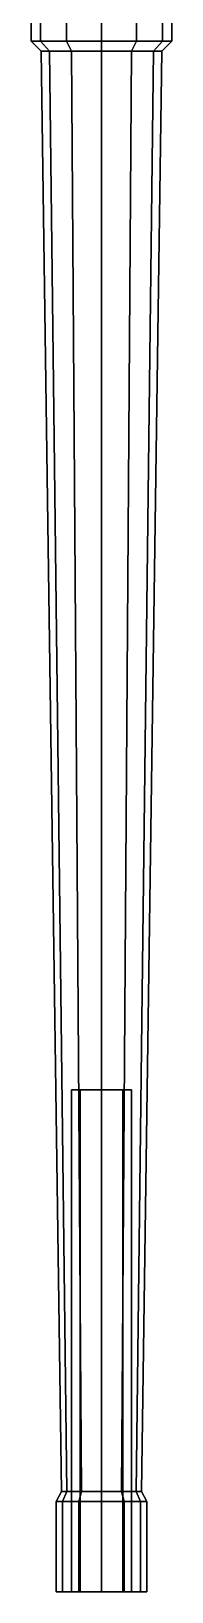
# Model space of a CAD drawing. Header units: millimetres. Extents: x -1.2 to 1.2, y -4.7 to 8.9.
# Drawn here: x -0.14 to 0.14, y -4.68 to -1.57 of the extents above; entities that cross this region are included whole.
import ezdxf

# ---------------------------------------------------------------- set-up
doc = ezdxf.new("R2010")
doc.units = ezdxf.units.MM
doc.layers.add('barrel', color=1, linetype='Continuous')

msp = doc.modelspace()

# ---------------------------------------------------------------- linework, layer by layer
at = {"layer": 'barrel'}
for points in [[(-0.1212, -1.15, 1.52), (-0.14, -1.15, 1.45), (-0.14, -1.59, 1.45), (-0.1212, -1.59, 1.52)], [(-0.14, -1.15, 1.45), (-0.1212, -1.15, 1.38), (-0.1212, -1.59, 1.38), (-0.14, -1.59, 1.45)], [(-0.07, -1.15, 1.5712), (-0.1212, -1.15, 1.52), (-0.1212, -1.59, 1.52), (-0.07, -1.59, 1.5712)], [(-0.1212, -1.15, 1.38), (-0.07, -1.15, 1.3288), (-0.07, -1.59, 1.3288), (-0.1212, -1.59, 1.38)], [(0, -1.15, 1.59), (-0.07, -1.15, 1.5712), (-0.07, -1.59, 1.5712), (0, -1.59, 1.59)], [(-0.07, -1.15, 1.3288), (0, -1.15, 1.31), (0, -1.59, 1.31), (-0.07, -1.59, 1.3288)], [(0.07, -1.15, 1.5712), (0, -1.15, 1.59), (0, -1.59, 1.59), (0.07, -1.59, 1.5712)], [(0, -1.15, 1.31), (0.07, -1.15, 1.3288), (0.07, -1.59, 1.3288), (0, -1.59, 1.31)], [(0.1212, -1.15, 1.52), (0.07, -1.15, 1.5712), (0.07, -1.59, 1.5712), (0.1212, -1.59, 1.52)], [(0.07, -1.15, 1.3288), (0.1212, -1.15, 1.38), (0.1212, -1.59, 1.38), (0.07, -1.59, 1.3288)], [(0.14, -1.15, 1.45), (0.1212, -1.15, 1.52), (0.1212, -1.59, 1.52), (0.14, -1.59, 1.45)], [(0.1212, -1.15, 1.38), (0.14, -1.15, 1.45), (0.14, -1.59, 1.45), (0.1212, -1.59, 1.38)], [(-0.1039, -1.61, 1.39), (-0.12, -1.61, 1.45), (-0.14, -1.59, 1.45), (-0.1212, -1.59, 1.38)], [(-0.12, -1.61, 1.45), (-0.1039, -1.61, 1.51), (-0.1212, -1.59, 1.52), (-0.14, -1.59, 1.45)], [(-0.06, -1.61, 1.3461), (-0.1039, -1.61, 1.39), (-0.1212, -1.59, 1.38), (-0.07, -1.59, 1.3288)], [(-0.1039, -1.61, 1.51), (-0.06, -1.61, 1.5539), (-0.07, -1.59, 1.5712), (-0.1212, -1.59, 1.52)], [(-0.0693, -4.48, 1.41), (-0.08, -4.48, 1.45), (-0.12, -1.61, 1.45), (-0.1039, -1.61, 1.39)], [(-0.08, -4.48, 1.45), (-0.0693, -4.48, 1.49), (-0.1039, -1.61, 1.51), (-0.12, -1.61, 1.45)], [(-0.04, -4.48, 1.3807), (-0.0693, -4.48, 1.41), (-0.1039, -1.61, 1.39), (-0.06, -1.61, 1.3461)], [(-0.0693, -4.48, 1.49), (-0.04, -4.48, 1.5193), (-0.06, -1.61, 1.5539), (-0.1039, -1.61, 1.51)], [(0, -1.61, 1.33), (-0.06, -1.61, 1.3461), (-0.07, -1.59, 1.3288), (0, -1.59, 1.31)], [(-0.06, -1.61, 1.5539), (0, -1.61, 1.57), (0, -1.59, 1.59), (-0.07, -1.59, 1.5712)], [(0, -4.48, 1.37), (-0.04, -4.48, 1.3807), (-0.06, -1.61, 1.3461), (0, -1.61, 1.33)], [(-0.04, -4.48, 1.5193), (0, -4.48, 1.53), (0, -1.61, 1.57), (-0.06, -1.61, 1.5539)], [(0.06, -1.61, 1.3461), (0, -1.61, 1.33), (0, -1.59, 1.31), (0.07, -1.59, 1.3288)], [(0, -1.61, 1.57), (0.06, -1.61, 1.5539), (0.07, -1.59, 1.5712), (0, -1.59, 1.59)], [(0.04, -4.48, 1.3807), (0, -4.48, 1.37), (0, -1.61, 1.33), (0.06, -1.61, 1.3461)], [(0, -4.48, 1.53), (0.04, -4.48, 1.5193), (0.06, -1.61, 1.5539), (0, -1.61, 1.57)], [(0.0693, -4.48, 1.41), (0.04, -4.48, 1.3807), (0.06, -1.61, 1.3461), (0.1039, -1.61, 1.39)], [(0.04, -4.48, 1.5193), (0.0693, -4.48, 1.49), (0.1039, -1.61, 1.51), (0.06, -1.61, 1.5539)], [(0.1039, -1.61, 1.39), (0.06, -1.61, 1.3461), (0.07, -1.59, 1.3288), (0.1212, -1.59, 1.38)], [(0.06, -1.61, 1.5539), (0.1039, -1.61, 1.51), (0.1212, -1.59, 1.52), (0.07, -1.59, 1.5712)], [(0.08, -4.48, 1.45), (0.0693, -4.48, 1.41), (0.1039, -1.61, 1.39), (0.12, -1.61, 1.45)], [(0.0693, -4.48, 1.49), (0.08, -4.48, 1.45), (0.12, -1.61, 1.45), (0.1039, -1.61, 1.51)], [(0.12, -1.61, 1.45), (0.1039, -1.61, 1.39), (0.1212, -1.59, 1.38), (0.14, -1.59, 1.45)], [(0.1039, -1.61, 1.51), (0.12, -1.61, 1.45), (0.14, -1.59, 1.45), (0.1212, -1.59, 1.52)], [(-0.06, -3.68, 1.45), (-0.0424, -3.68, 1.4924), (-0.0424, -4.68, 1.4924), (-0.06, -4.68, 1.45)], [(-0.0424, -3.68, 1.4076), (-0.06, -3.68, 1.45), (-0.06, -4.68, 1.45), (-0.0424, -4.68, 1.4076)], [(-0.0424, -3.68, 1.4924), (0, -3.68, 1.51), (0, -4.68, 1.51), (-0.0424, -4.68, 1.4924)], [(0, -3.68, 1.39), (-0.0424, -3.68, 1.4076), (-0.0424, -4.68, 1.4076), (0, -4.68, 1.39)], [(0, -3.68, 1.51), (0.0424, -3.68, 1.4924), (0.0424, -4.68, 1.4924), (0, -4.68, 1.51)], [(0.0424, -3.68, 1.4076), (0, -3.68, 1.39), (0, -4.68, 1.39), (0.0424, -4.68, 1.4076)], [(0.0424, -3.68, 1.4924), (0.06, -3.68, 1.45), (0.06, -4.68, 1.45), (0.0424, -4.68, 1.4924)], [(0.06, -3.68, 1.45), (0.0424, -3.68, 1.4076), (0.0424, -4.68, 1.4076), (0.06, -4.68, 1.45)], [(-0.0779, -4.5, 1.405), (-0.09, -4.5, 1.45), (-0.08, -4.48, 1.45), (-0.0693, -4.48, 1.41)], [(-0.09, -4.5, 1.45), (-0.0779, -4.5, 1.495), (-0.0693, -4.48, 1.49), (-0.08, -4.48, 1.45)], [(-0.0779, -4.5, 1.495), (-0.09, -4.5, 1.45), (-0.09, -4.68, 1.45), (-0.0779, -4.68, 1.495)], [(-0.09, -4.5, 1.45), (-0.0779, -4.5, 1.405), (-0.0779, -4.68, 1.405), (-0.09, -4.68, 1.45)], [(-0.045, -4.5, 1.3721), (-0.0779, -4.5, 1.405), (-0.0693, -4.48, 1.41), (-0.04, -4.48, 1.3807)], [(-0.0779, -4.5, 1.495), (-0.045, -4.5, 1.5279), (-0.04, -4.48, 1.5193), (-0.0693, -4.48, 1.49)], [(-0.045, -4.5, 1.5279), (-0.0779, -4.5, 1.495), (-0.0779, -4.68, 1.495), (-0.045, -4.68, 1.5279)], [(-0.0779, -4.5, 1.405), (-0.045, -4.5, 1.3721), (-0.045, -4.68, 1.3721), (-0.0779, -4.68, 1.405)], [(0, -4.5, 1.36), (-0.045, -4.5, 1.3721), (-0.04, -4.48, 1.3807), (0, -4.48, 1.37)], [(-0.045, -4.5, 1.5279), (0, -4.5, 1.54), (0, -4.48, 1.53), (-0.04, -4.48, 1.5193)], [(0, -4.5, 1.54), (-0.045, -4.5, 1.5279), (-0.045, -4.68, 1.5279), (0, -4.68, 1.54)], [(-0.045, -4.5, 1.3721), (0, -4.5, 1.36), (0, -4.68, 1.36), (-0.045, -4.68, 1.3721)], [(0.045, -4.5, 1.3721), (0, -4.5, 1.36), (0, -4.48, 1.37), (0.04, -4.48, 1.3807)], [(0, -4.5, 1.54), (0.045, -4.5, 1.5279), (0.04, -4.48, 1.5193), (0, -4.48, 1.53)], [(0.045, -4.5, 1.5279), (0, -4.5, 1.54), (0, -4.68, 1.54), (0.045, -4.68, 1.5279)], [(0, -4.5, 1.36), (0.045, -4.5, 1.3721), (0.045, -4.68, 1.3721), (0, -4.68, 1.36)], [(0.0779, -4.5, 1.405), (0.045, -4.5, 1.3721), (0.04, -4.48, 1.3807), (0.0693, -4.48, 1.41)], [(0.045, -4.5, 1.5279), (0.0779, -4.5, 1.495), (0.0693, -4.48, 1.49), (0.04, -4.48, 1.5193)], [(0.0779, -4.5, 1.495), (0.045, -4.5, 1.5279), (0.045, -4.68, 1.5279), (0.0779, -4.68, 1.495)], [(0.045, -4.5, 1.3721), (0.0779, -4.5, 1.405), (0.0779, -4.68, 1.405), (0.045, -4.68, 1.3721)], [(0.09, -4.5, 1.45), (0.0779, -4.5, 1.405), (0.0693, -4.48, 1.41), (0.08, -4.48, 1.45)], [(0.0779, -4.5, 1.495), (0.09, -4.5, 1.45), (0.08, -4.48, 1.45), (0.0693, -4.48, 1.49)], [(0.09, -4.5, 1.45), (0.0779, -4.5, 1.495), (0.0779, -4.68, 1.495), (0.09, -4.68, 1.45)], [(0.0779, -4.5, 1.405), (0.09, -4.5, 1.45), (0.09, -4.68, 1.45), (0.0779, -4.68, 1.405)], [(-0.09, -4.68, 1.45), (-0.0779, -4.68, 1.405), (-0.0424, -4.68, 1.4076), (-0.06, -4.68, 1.45)], [(-0.0779, -4.68, 1.495), (-0.09, -4.68, 1.45), (-0.06, -4.68, 1.45), (-0.0424, -4.68, 1.4924)], [(-0.045, -4.68, 1.5279), (-0.0779, -4.68, 1.495), (-0.0424, -4.68, 1.4924)], [(-0.0779, -4.68, 1.405), (-0.045, -4.68, 1.3721), (-0.0424, -4.68, 1.4076)], [(0, -4.68, 1.54), (-0.045, -4.68, 1.5279), (-0.0424, -4.68, 1.4924), (0, -4.68, 1.51)], [(-0.045, -4.68, 1.3721), (0, -4.68, 1.36), (0, -4.68, 1.39), (-0.0424, -4.68, 1.4076)], [(0.045, -4.68, 1.5279), (0, -4.68, 1.54), (0, -4.68, 1.51), (0.0424, -4.68, 1.4924)], [(0, -4.68, 1.36), (0.045, -4.68, 1.3721), (0.0424, -4.68, 1.4076), (0, -4.68, 1.39)], [(0.045, -4.68, 1.3721), (0.0779, -4.68, 1.405), (0.0424, -4.68, 1.4076)], [(0.0779, -4.68, 1.495), (0.045, -4.68, 1.5279), (0.0424, -4.68, 1.4924)], [(0.09, -4.68, 1.45), (0.0779, -4.68, 1.495), (0.0424, -4.68, 1.4924), (0.06, -4.68, 1.45)], [(0.0779, -4.68, 1.405), (0.09, -4.68, 1.45), (0.06, -4.68, 1.45), (0.0424, -4.68, 1.4076)]]:
    msp.add_3dface(points, dxfattribs=at)

doc.saveas('drawing.dxf')
